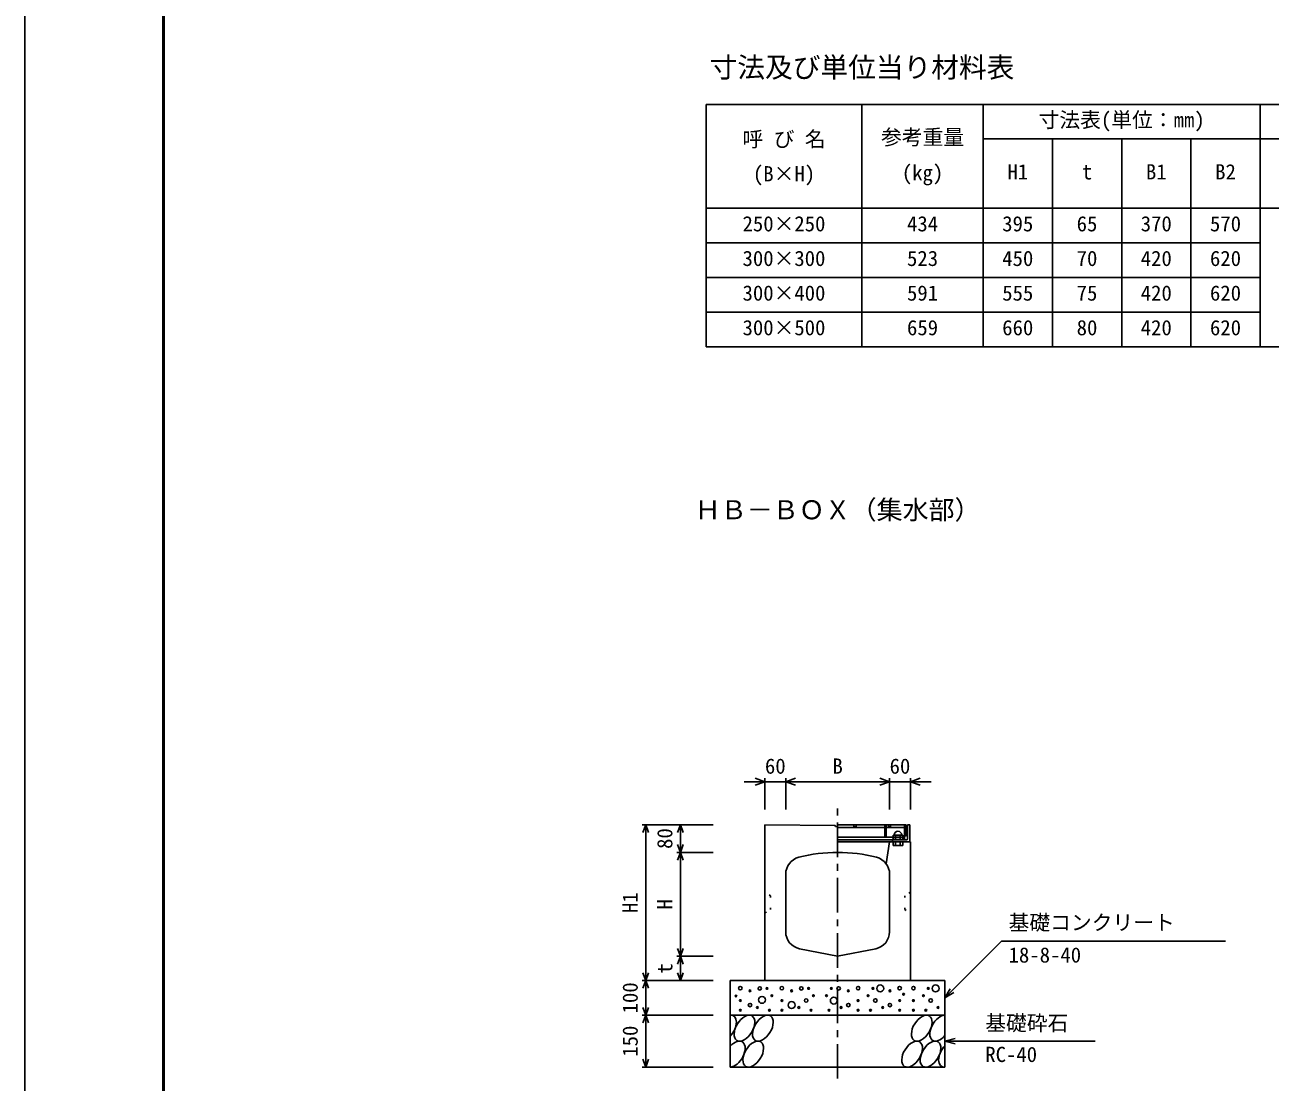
# Model space of a CAD drawing. Units: millimetres, scale not verified. Extents: x -16800 to 16800, y -5940 to 5940.
# Drawn here: x -16800 to -13204, y -266 to 2787 of the extents above; entities that cross this region are included whole.
import ezdxf
from ezdxf.enums import TextEntityAlignment as Align

# ---------------------------------------------------------------- set-up
doc = ezdxf.new("R2010")
doc.units = ezdxf.units.MM
doc.header["$LTSCALE"] = 20
doc.linetypes.add('CHAIN1', pattern=[8, 5, -1, 1, -1])
doc.linetypes.add('DOTTED', pattern=[1.75, 0.25, -1.5])
for name, color, linetype, lineweight in [('0-0_DIM', 7, 'Continuous', 25), ('0-1_Defpoints', 5, 'Continuous', 25), ('0-2_HATCH', 6, 'Continuous', 25), ('0-3_HYO', 3, 'Continuous', 25), ('0-4_HYO2', 4, 'Continuous', 25), ('0-5_OUTLINE', 3, 'Continuous', 25), ('0-6_OUTLINE2', 4, 'DOTTED', 25), ('0-7_TXT', 7, 'Continuous', 25), ('0-8_WAKU', 3, 'Continuous', 25)]:
    doc.layers.add(name, color=color, linetype=linetype, lineweight=lineweight)
doc.styles.add('ＭＳ ゴシック', font='')
doc.styles.get('ＭＳ ゴシック').set_extended_font_data('MS Gothic')

msp = doc.modelspace()

# ---------------------------------------------------------------- linework, layer by layer
at = {"layer": '0-0_DIM'}
for p, q in [((-14662.72, 611.64), (-14662.72, 521.64)), ((-14602.72, 611.64), (-14602.72, 521.64)), ((-14302.72, 611.64), (-14302.72, 521.64)), ((-14242.72, 611.64), (-14242.72, 521.64)), ((-14662.72, 601.64), (-14722.72, 601.64)), ((-14182.72, 601.64), (-14242.72, 601.64)), ((-15016.92, 477.71), (-14812.72, 477.71)), ((-15006.92, 477.71), (-15006.92, 27.71)), ((-14906.92, 477.71), (-14906.92, 397.71)), ((-14916.92, 397.71), (-14812.72, 397.71)), ((-14906.92, 97.71), (-14906.92, 397.71)), ((-13979.06, 141.36), (-14142.72, -22.29)), ((-13979.06, 141.36), (-13332.19, 141.36)), ((-14916.92, 97.71), (-14812.72, 97.71)), ((-14906.92, 97.71), (-14906.92, 27.71)), ((-15016.92, 27.71), (-14812.72, 27.71)), ((-15006.92, -72.29), (-15006.92, 27.71)), ((-14142.72, -22.29), (-14127.72, 3.69)), ((-14142.72, -22.29), (-14116.74, -7.29)), ((-15016.92, -72.29), (-14812.72, -72.29)), ((-15006.92, -72.29), (-15006.92, -222.29)), ((-14142.72, -147.29), (-14113.74, -139.53)), ((-14142.72, -147.29), (-13709.4, -147.29)), ((-14142.72, -147.29), (-14113.74, -155.06)), ((-15016.92, -222.29), (-14812.72, -222.29))]:
    msp.add_line(p, q, dxfattribs=at)
at = {"layer": '0-0_DIM', "linetype": 'CHAIN1'}
msp.add_line((-14452.72, -255.66), (-14452.72, 528.7), dxfattribs=at)
at = {"layer": '0-0_DIM'}
for points in [[(-14690.91, 591.38), (-14662.72, 601.64), (-14690.91, 611.9)], [(-14574.53, 591.38), (-14602.72, 601.64), (-14574.53, 611.9)], [(-14330.91, 591.38), (-14302.72, 601.64), (-14330.91, 611.9)], [(-14214.53, 591.38), (-14242.72, 601.64), (-14214.53, 611.9)], [(-14662.72, 601.64), (-14602.72, 601.64), (-14302.72, 601.64), (-14242.72, 601.64)], [(-14998.71, 455.15), (-15006.92, 477.71), (-15015.13, 455.15)], [(-14898.71, 455.15), (-14906.92, 477.71), (-14915.13, 455.15)], [(-14898.71, 420.26), (-14906.92, 397.71), (-14915.13, 420.26)], [(-14898.71, 375.15), (-14906.92, 397.71), (-14915.13, 375.15)], [(-14898.71, 120.26), (-14906.92, 97.71), (-14915.13, 120.26)], [(-14898.71, 75.15), (-14906.92, 97.71), (-14915.13, 75.15)], [(-14998.71, 50.26), (-15006.92, 27.71), (-15015.13, 50.26)], [(-14898.71, 50.26), (-14906.92, 27.71), (-14915.13, 50.26)], [(-14998.71, 5.15), (-15006.92, 27.71), (-15015.13, 5.15)], [(-14998.71, -49.74), (-15006.92, -72.29), (-15015.13, -49.74)], [(-14998.71, -94.85), (-15006.92, -72.29), (-15015.13, -94.85)], [(-14998.71, -199.74), (-15006.92, -222.29), (-15015.13, -199.74)]]:
    msp.add_lwpolyline(points, dxfattribs=at)
at = {"layer": '0-1_Defpoints'}
msp.add_lwpolyline([(-16800, -5940), (0, -5940), (0, 5940), (-16800, 5940)], close=True, dxfattribs=at)
at = {"layer": '0-2_HATCH'}
for p, q in [((-14254.72, 477.71), (-14452.72, 477.71)), ((-14452.72, 469.71), (-14316.72, 469.71)), ((-14316.72, 477.71), (-14316.72, 441.71)), ((-14312.22, 441.71), (-14312.22, 477.71)), ((-14312.22, 469.71), (-14259.22, 469.71)), ((-14259.22, 433.71), (-14259.22, 477.71)), ((-14250.72, 477.71), (-14250.72, 436.71)), ((-14244.72, 477.71), (-14250.72, 477.71)), ((-14244.72, 477.71), (-14244.72, 427.71)), ((-14452.72, 441.71), (-14259.22, 441.71)), ((-14452.72, 433.71), (-14253.72, 433.71)), ((-14295.22, 435.21), (-14262.22, 435.21)), ((-14295.22, 433.71), (-14295.22, 435.21)), ((-14278.72, 433.71), (-14295.22, 433.71)), ((-14294.72, 433.71), (-14294.72, 427.71)), ((-14292.57, 447.71), (-14264.86, 447.71)), ((-14292.57, 435.21), (-14292.57, 447.71)), ((-14264.86, 435.21), (-14292.57, 435.21)), ((-14285.64, 435.21), (-14285.64, 447.71)), ((-14262.22, 433.71), (-14278.72, 433.71)), ((-14271.79, 435.21), (-14271.79, 447.71)), ((-14264.86, 447.71), (-14264.86, 435.21)), ((-14262.22, 435.21), (-14262.22, 433.71)), ((-14244.72, 427.71), (-14294.72, 427.71)), ((-14264.86, 427.71), (-14292.57, 427.71)), ((-14292.57, 427.71), (-14292.57, 417.71)), ((-14292.57, 417.71), (-14264.86, 417.71)), ((-14285.64, 417.71), (-14285.64, 427.71)), ((-14271.79, 417.71), (-14271.79, 427.71)), ((-14264.86, 417.71), (-14264.86, 427.71))]:
    msp.add_line(p, q, dxfattribs=at)
for points in [[(-14399.72, 477.71), (-14399.72, 471.71), (-14405.72, 471.71), (-14405.72, 477.71)], [(-14299.72, 477.71), (-14299.72, 471.71), (-14305.72, 471.71), (-14305.72, 477.71)], [(-14254.72, 477.71), (-14254.72, 445.71), (-14259.22, 445.71)]]:
    msp.add_lwpolyline(points, dxfattribs=at)
for centre, radius in [((-14733.82, 5.76), 5), ((-14705.78, -2.12), 2.5), ((-14677.75, 4.88), 5), ((-14656.72, 4.88), 2.5), ((-14613.82, 5.76), 5), ((-14585.78, -2.12), 2.5), ((-14557.75, 4.88), 5), ((-14536.72, 4.88), 2.5), ((-14470.86, 4.88), 2.5), ((-14449.83, 4.88), 5), ((-14421.79, -2.12), 2.5), ((-14393.75, 5.76), 5), ((-14350.86, 4.88), 2.5), ((-14329.83, 4.88), 10), ((-14301.79, -2.12), 2.5), ((-14273.75, 5.76), 5), ((-14233.91, 5.76), 5), ((-14191.02, 4.88), 2.5), ((-14169.98, 4.88), 10), ((-14746.24, -17.04), 2.5), ((-14733.82, -30.13), 2.5), ((-14671.21, -28.13), 10), ((-14642.7, -16.13), 2.5), ((-14613.82, -30.13), 2.5), ((-14585.78, -43.27), 10), ((-14543.73, -30.13), 5), ((-14522.7, -16.13), 2.5), ((-14484.88, -16.13), 2.5), ((-14463.85, -30.13), 10), ((-14393.75, -30.13), 2.5), ((-14364.88, -16.13), 2.5), ((-14343.85, -30.13), 5), ((-14273.75, -30.13), 2.5), ((-14262.42, -11.81), 2.5), ((-14233.91, -30.13), 2.5), ((-14205.03, -16.13), 2.5), ((-14184, -30.13), 5), ((-14733.82, -58.15), 2.5), ((-14705.78, -43.27), 5), ((-14684.75, -50.27), 2.5), ((-14649.71, -58.15), 2.5), ((-14613.82, -58.15), 2.5), ((-14564.75, -50.27), 2.5), ((-14529.71, -58.15), 2.5), ((-14477.87, -58.15), 2.5), ((-14442.82, -50.27), 2.5), ((-14421.79, -43.27), 5), ((-14393.75, -58.15), 2.5), ((-14357.87, -58.15), 2.5), ((-14322.82, -50.27), 2.5), ((-14301.79, -43.27), 5), ((-14273.75, -58.15), 2.5), ((-14233.91, -58.15), 2.5), ((-14198.02, -58.15), 2.5), ((-14162.98, -50.27), 2.5)]:
    msp.add_circle(centre, radius, dxfattribs=at)
for centre, radius, start, end in [((-14278.72, 447.71), 11, 0, 180), ((-14253.72, 436.71), 3, 270, 0)]:
    msp.add_arc(centre, radius, start, end, dxfattribs=at)
for centre, start_param, end_param in [((-14775.08, -109.82), 4.385593, 6.6745444), ((-14156.57, -109.82), 0.3357715, 4.4411806), ((-14749.76, -184.81), 3.5111464, 7.548991), ((-14131.25, -184.81), 1.2110787, 3.5658734)]:
    msp.add_ellipse(centre, major_axis=(21.81, 35.31), ratio=0.5792, start_param=start_param, end_param=end_param, dxfattribs=at)
for centre in [(-14721.87, -109.82), (-14668.66, -109.82), (-14209.78, -109.82), (-14696.55, -184.81), (-14237.67, -184.81), (-14184.46, -184.81)]:
    msp.add_ellipse(centre, major_axis=(21.81, 35.31), ratio=0.5792, dxfattribs=at)
at = {"layer": '0-3_HYO'}
for p, q in [((-14832.44, 2557.58), (-14832.44, 1857.58)), ((-14832.44, 2557.58), (-11832.44, 2557.58)), ((-14382.44, 2557.58), (-14382.44, 1857.58)), ((-14032.44, 2557.58), (-14032.44, 1857.58)), ((-13232.44, 2557.58), (-13232.44, 1857.58)), ((-14032.44, 2457.58), (-11832.44, 2457.59)), ((-13832.44, 2457.58), (-13832.44, 1857.58)), ((-13632.44, 2457.58), (-13632.44, 1857.58)), ((-13432.44, 2457.59), (-13432.44, 1857.58)), ((-14832.44, 2257.58), (-11832.44, 2257.59)), ((-14832.44, 1857.58), (-11832.44, 1857.58))]:
    msp.add_line(p, q, dxfattribs=at)
at = {"layer": '0-4_HYO2'}
for p, q in [((-14832.44, 2157.58), (-13232.44, 2157.58)), ((-14832.44, 2057.58), (-13232.44, 2057.58)), ((-14832.44, 1957.58), (-13232.44, 1957.58))]:
    msp.add_line(p, q, dxfattribs=at)
at = {"layer": '0-5_OUTLINE'}
for p, q in [((-14662.72, 477.71), (-14460.22, 475.68)), ((-14662.72, 27.71), (-14662.72, 477.71)), ((-14458.72, 472.61), (-14460.22, 475.68)), ((-14458.72, 472.61), (-14452.72, 472.61)), ((-14242.72, 427.71), (-14452.72, 427.71)), ((-14302.72, 427.71), (-14312.72, 365)), ((-14242.72, 27.71), (-14242.72, 427.71)), ((-14602.72, 168.7), (-14602.72, 335)), ((-14302.72, 168.7), (-14302.72, 335)), ((-14452.72, 97.71), (-14562.52, 119.67)), ((-14452.72, 97.71), (-14342.91, 119.67)), ((-14762.72, 27.71), (-14762.72, -72.29)), ((-14762.72, 27.71), (-14142.72, 27.71)), ((-14242.72, 27.71), (-14662.72, 27.71)), ((-14762.72, -72.29), (-14142.72, -72.29))]:
    msp.add_line(p, q, dxfattribs=at)
for points in [[(-14142.72, 27.71), (-14142.72, -72.29), (-14142.72, -222.29)], [(-14762.72, -72.29), (-14762.72, -222.29), (-14142.72, -222.29)]]:
    msp.add_lwpolyline(points, dxfattribs=at)
for centre, radius, start, end in [((-14452.72, -52.29), 450, 75.52246, 104.47751), ((-14552.72, 335), 50, 104.47751, 180), ((-14352.72, 335), 50, 0, 75.52246), ((-14552.72, 168.7), 50, 180, 258.69005), ((-14352.72, 168.7), 50, 281.30991, 0)]:
    msp.add_arc(centre, radius, start, end, dxfattribs=at)
at = {"layer": '0-6_OUTLINE2'}
for p, q in [((-14646.72, 272.71), (-14662.72, 282.71)), ((-14646.72, 232.71), (-14646.72, 272.71)), ((-14662.72, 222.71), (-14646.72, 232.71)), ((-14258.72, 232.71), (-14242.72, 222.71))]:
    msp.add_line(p, q, dxfattribs=at)
msp.add_lwpolyline([(-14242.72, 282.71), (-14258.72, 272.71), (-14258.72, 232.71)], dxfattribs=at)
at = {"layer": '0-8_WAKU', "lineweight": 50}
msp.add_lwpolyline([(-16400, -5540), (-400, -5540), (-400, 5540), (-16400, 5540)], close=True, dxfattribs=at)

# ---------------------------------------------------------------- texts
at = {"layer": '0-0_DIM', "style": 'ＭＳ ゴシック'}
for s, p in [('60', (-14662.72, 611.64)), ('B', (-14467.72, 611.64)), ('60', (-14302.72, 611.64)), ('基礎コンクリート', (-13959.06, 160.09)), ('18-8-40', (-13959.06, 66.28)), ('基礎砕石', (-14026.4, -130.12)), ('RC-40', (-14026.4, -220.81))]:
    msp.add_text(s, height=43.99, dxfattribs=at).set_placement(p, align=Align.BOTTOM_LEFT)
for s, p in [('80', (-14916.92, 407.71)), ('H1', (-15016.92, 222.71)), ('H', (-14916.92, 232.71)), ('t', (-14916.92, 47.71)), ('100', (-15016.92, -67.29)), ('150', (-15016.92, -192.29))]:
    msp.add_text(s, height=43.99, rotation=90, dxfattribs=at).set_placement(p, align=Align.BOTTOM_LEFT)
at = {"layer": '0-7_TXT', "style": 'ＭＳ ゴシック'}
for s, height, p in [('寸法及び単位当り材料表', 58.65, (-14822.44, 2617.59)), ('寸法表(単位：㎜)', 43.99, (-13872.44, 2477.58)), ('呼 び 名', 43.99, (-14727.44, 2421.92)), ('参考重量', 43.99, (-14327.44, 2427.58)), ('(B×H)', 43.99, (-14697.44, 2321.92)), ('(kg)', 43.99, (-14267.44, 2324.82)), ('H1', 43.99, (-13962.44, 2327.58)), ('t', 43.99, (-13747.44, 2327.58)), ('B1', 43.99, (-13562.44, 2327.59)), ('B2', 43.99, (-13362.44, 2327.59)), ('250×250', 43.99, (-14727.44, 2177.58)), ('434', 43.99, (-14252.44, 2177.58)), ('395', 43.99, (-13977.44, 2177.58)), ('65', 43.99, (-13762.44, 2177.58)), ('370', 43.99, (-13577.44, 2177.59)), ('570', 43.99, (-13377.44, 2177.59)), ('300×300', 43.99, (-14727.44, 2077.58)), ('523', 43.99, (-14252.44, 2077.58)), ('450', 43.99, (-13977.44, 2077.58)), ('70', 43.99, (-13762.44, 2077.58)), ('420', 43.99, (-13577.44, 2077.58)), ('620', 43.99, (-13377.44, 2077.58)), ('300×400', 43.99, (-14727.44, 1977.58)), ('591', 43.99, (-14252.44, 1977.58)), ('555', 43.99, (-13977.44, 1977.58)), ('75', 43.99, (-13762.44, 1977.58)), ('420', 43.99, (-13577.44, 1977.58)), ('620', 43.99, (-13377.44, 1977.58)), ('300×500', 43.99, (-14727.44, 1877.58)), ('659', 43.99, (-14252.44, 1877.58)), ('660', 43.99, (-13977.44, 1877.58)), ('80', 43.99, (-13762.44, 1877.58)), ('420', 43.99, (-13577.44, 1877.58)), ('620', 43.99, (-13377.44, 1877.58)), ('ＨＢ－ＢＯＸ（集水部）', 54.99, (-14865.22, 1342.86))]:
    msp.add_text(s, height=height, dxfattribs=at).set_placement(p, align=Align.BOTTOM_LEFT)

doc.saveas('drawing.dxf')
